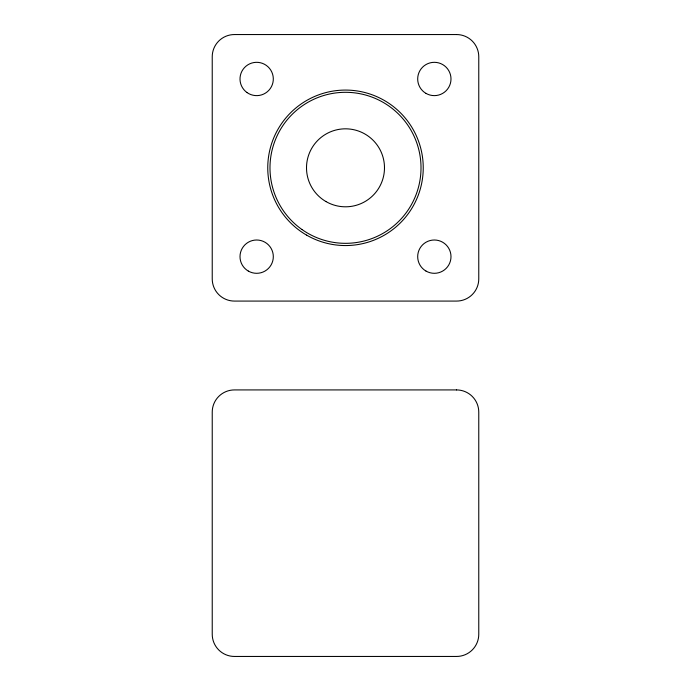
<?xml version="1.0" encoding="UTF-8"?>
<svg xmlns="http://www.w3.org/2000/svg" width="691" height="691" viewBox="0 0 691 691"><rect width="100%" height="100%" fill="white"/><g stroke="black" fill="none" stroke-linecap="round" stroke-linejoin="round"><path stroke-width="1.04" d="M456.552 34.55L234.448 34.55A22.207 22.207 0 0 0 212.232 56.757L212.232 278.87A22.207 22.207 0 0 0 234.448 301.077L456.552 301.077A22.207 22.207 0 0 0 478.768 278.87L478.768 56.757A22.207 22.207 0 0 0 456.552 34.55M456.552 389.923L234.448 389.923A22.207 22.207 0 0 0 212.232 412.13L212.232 634.243A22.207 22.207 0 0 0 234.448 656.45L456.552 656.45A22.207 22.207 0 0 0 478.768 634.243L478.768 412.13A22.207 22.207 0 0 0 456.552 389.923M302.019 229.559A75.518 75.518 0 0 0 420.707 174.598A75.518 75.518 0 0 0 313.774 99.288A75.518 75.518 0 0 0 302.019 229.559M326.005 201.582A38.99 38.99 0 0 0 384.49 167.818A38.99 38.99 0 0 0 326.005 134.045A38.99 38.99 0 0 0 326.005 201.582M247.067 92.594A16.662 16.662 0 0 0 273.247 80.467A16.662 16.662 0 0 0 249.658 63.857A16.662 16.662 0 0 0 247.067 92.594M426.01 93.397A16.662 16.662 0 0 0 450.998 78.973A16.662 16.662 0 0 0 426.01 64.548A16.662 16.662 0 0 0 426.01 93.397M248.328 271.079A16.662 16.662 0 0 0 273.316 256.655A16.662 16.662 0 0 0 248.328 242.23A16.662 16.662 0 0 0 248.328 271.079M426.01 271.079A16.662 16.662 0 0 0 450.998 256.655A16.662 16.662 0 0 0 426.01 242.23A16.662 16.662 0 0 0 426.01 271.079M306.631 235.139A77.737 77.737 0 0 0 423.238 167.818A77.737 77.737 0 0 0 306.631 100.489A77.737 77.737 0 0 0 306.631 235.139"/></g></svg>
